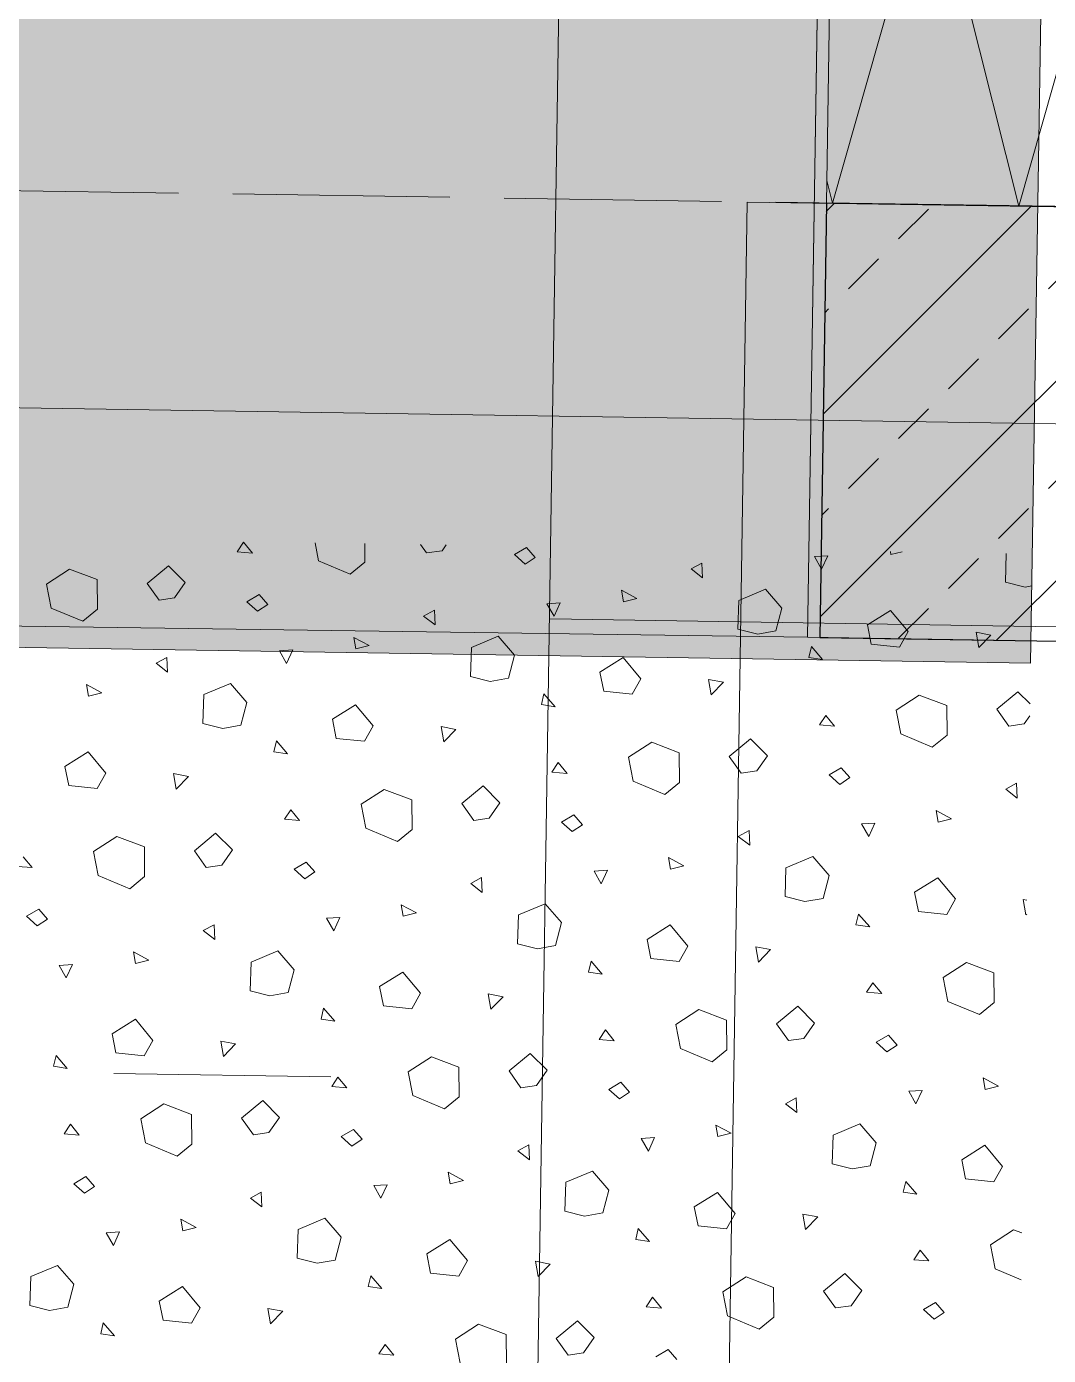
# Model space of a CAD drawing. Header units: metres. Extents: x -19025 to 34897, y -14024 to 26069.
# Drawn here: x -12190 to -11720, y 2129 to 2741 of the extents above; entities that cross this region are included whole.
import ezdxf
from ezdxf.enums import TextEntityAlignment as Align

# ---------------------------------------------------------------- set-up
doc = ezdxf.new("R2010")
doc.units = ezdxf.units.M
doc.header["$MEASUREMENT"] = 0
doc.linetypes.add('Strichlinie mittel', pattern=[0.15, 0.1, -0.05])
doc.linetypes.add('Untersicht', pattern=[0.125, 0.1, -0.025])
for name, color, linetype in [('110 Wand Aussen', 7, 'Continuous'), ('11__100 Achsraster', 7, 'Continuous'), ('140 Bruestung Attika', 7, 'Continuous'), ('212 Gefälle 2D', 7, 'Continuous'), ('220 Bodenaufbau', 7, 'Continuous'), ('310 Dachkonstruktion massiv', 7, 'Continuous'), ('930 Beschriftung Allgemein', 7, 'Continuous')]:
    doc.layers.add(name, color=color, linetype=linetype)
doc.styles.add('ERSTELLTER_STIL_4', font='arialbd.ttf')
doc.linetypes.add('Grenze Bezirk', pattern='A,0,[2,22HAUS116_412 STG1 _ 2.DG_IndexB_2026-08-161.Shx,S=0.001587,R=0,X=0,Y=0],-0.25,0', length=0.25)

# ---------------------------------------------------------------- blocks, each defined once
blk = doc.blocks.new('Decke_5_1', base_point=(-13.24432, 2.8969))
at = {"layer": '220 Bodenaufbau', "color": 7, "linetype": 'Untersicht', "lineweight": 13, "flags": 128}
blk.add_lwpolyline([(-13.24432, 2.8969), (-13.18205, 6.95643), (-14.51577, 6.97688), (-14.57804, 2.91736)], close=True, dxfattribs=at)
blk = doc.blocks.new('Linie_8_1', base_point=(-13.80172, 6.56014))
at = {"layer": '212 Gefälle 2D', "linetype": 'Continuous', "lineweight": 5, "true_color": 0xdd6f00}
blk.add_hatch(color=32, dxfattribs=at).paths.add_polyline_path([(-14.28118, 6.5675), (-14.1739, 6.50334), (-14.17199, 6.62833)])
at = {"layer": '212 Gefälle 2D', "color": 32, "linetype": 'Continuous', "lineweight": 5, "true_color": 0xdd6f00}
for p, q in [((-14.28118, 6.5675), (-14.17199, 6.62833)), ((-14.17199, 6.62833), (-14.1739, 6.50334)), ((-14.28118, 6.5675), (-14.1739, 6.50334))]:
    blk.add_line(p, q, dxfattribs=at)
at = {"layer": '212 Gefälle 2D', "color": 32, "linetype": 'Strichlinie mittel', "lineweight": 5, "true_color": 0xdd6f00}
blk.add_line((-13.80172, 6.56014), (-14.17294, 6.56584), dxfattribs=at)
blk = doc.blocks.new('Dachfläche_33_1', base_point=(-13.47847, 13.5382))
at = {"layer": '310 Dachkonstruktion massiv', "color": 7, "linetype": 'Continuous', "lineweight": 13, "flags": 128}
blk.add_lwpolyline([(-13.47847, 13.5382), (-13.5824, 6.76254), (-12.62475, 6.74786)], dxfattribs=at)
blk = doc.blocks.new('Dachfläche_36_1', base_point=(-13.5824, 6.76258))
at = {"layer": '310 Dachkonstruktion massiv', "color": 255, "linetype": 'Continuous', "lineweight": 13, "flags": 128}
blk.add_lwpolyline([(-15.12449, 6.78427), (-13.5824, 6.76258), (-13.47847, 13.5382), (-15.02053, 13.56185)], close=True, dxfattribs=at)
blk = doc.blocks.new('*X767')
at = {"layer": '930 Beschriftung Allgemein', "color": 254, "linetype": 'Continuous', "lineweight": 9, "true_color": 0xd4d4d4}
for p, q in [((-13.84483, 6.80188), (-13.84195, 6.80627)), ((-13.84195, 6.80627), (-13.83787, 6.80128)), ((-13.80906, 6.80603), (-13.80742, 6.79771)), ((-13.7861, 6.79714), (-13.78618, 6.80567)), ((-13.76053, 6.80528), (-13.75775, 6.80136)), ((-13.75063, 6.80239), (-13.74873, 6.8051)), ((-13.71171, 6.80386), (-13.71729, 6.80059)), ((-13.70771, 6.79932), (-13.71171, 6.80386)), ((-13.83787, 6.80128), (-13.84483, 6.80188)), ((-13.80742, 6.79771), (-13.79288, 6.7916)), ((-13.79288, 6.7916), (-13.7861, 6.79714)), ((-13.75775, 6.80136), (-13.75063, 6.80239)), ((-13.71729, 6.80059), (-13.71241, 6.79621)), ((-13.71241, 6.79621), (-13.70771, 6.79932)), ((-13.57314, 6.8001), (-13.57923, 6.79971)), ((-13.57923, 6.79971), (-13.57593, 6.7939)), ((-13.57593, 6.7939), (-13.57314, 6.8001)), ((-13.54428, 6.80196), (-13.54403, 6.80058)), ((-13.54403, 6.80058), (-13.53885, 6.80188)), ((-13.49094, 6.80115), (-13.49132, 6.78795)), ((-13.92205, 6.79393), (-13.9327, 6.78703)), ((-13.90933, 6.7891), (-13.92205, 6.79393)), ((-13.87657, 6.79547), (-13.88632, 6.78736)), ((-13.86881, 6.78771), (-13.87657, 6.79547)), ((-13.636, 6.79399), (-13.631, 6.7967)), ((-13.63071, 6.7899), (-13.636, 6.79399)), ((-13.631, 6.7967), (-13.63071, 6.7899)), ((-13.9327, 6.78703), (-13.93052, 6.77601)), ((-13.9092, 6.77543), (-13.90933, 6.7891)), ((-13.88632, 6.78736), (-13.88085, 6.77965)), ((-13.87373, 6.78068), (-13.86881, 6.78771)), ((-13.49132, 6.78795), (-13.48225, 6.78567)), ((-13.48225, 6.78567), (-13.4792, 6.7862)), ((-13.88085, 6.77965), (-13.87373, 6.78068)), ((-13.83481, 6.78216), (-13.8404, 6.77889)), ((-13.8404, 6.77889), (-13.83551, 6.7745)), ((-13.83081, 6.77761), (-13.83481, 6.78216)), ((-13.66807, 6.78418), (-13.66713, 6.77887)), ((-13.66102, 6.78041), (-13.66807, 6.78418)), ((-13.66713, 6.77887), (-13.66102, 6.78041)), ((-13.61403, 6.77954), (-13.61443, 6.76624)), ((-13.60171, 6.78468), (-13.61403, 6.77954)), ((-13.59423, 6.77596), (-13.60171, 6.78468)), ((-13.93052, 6.77601), (-13.91599, 6.7699)), ((-13.91599, 6.7699), (-13.9092, 6.77543)), ((-13.83551, 6.7745), (-13.83081, 6.77761)), ((-13.7591, 6.77228), (-13.7541, 6.77499)), ((-13.7541, 6.77499), (-13.75381, 6.7682)), ((-13.69624, 6.77839), (-13.70233, 6.778)), ((-13.70233, 6.778), (-13.69903, 6.7722)), ((-13.69903, 6.7722), (-13.69624, 6.77839)), ((-13.59694, 6.76544), (-13.59423, 6.77596)), ((-13.55485, 6.76823), (-13.54417, 6.7749)), ((-13.54417, 6.7749), (-13.53606, 6.76515)), ((-13.75381, 6.7682), (-13.7591, 6.77228)), ((-13.55307, 6.75941), (-13.55485, 6.76823)), ((-13.79117, 6.76248), (-13.79023, 6.75717)), ((-13.78412, 6.7587), (-13.79117, 6.76248)), ((-13.72481, 6.76298), (-13.73713, 6.75784)), ((-13.71734, 6.75425), (-13.72481, 6.76298)), ((-13.61443, 6.76624), (-13.60535, 6.76396)), ((-13.60535, 6.76396), (-13.59694, 6.76544)), ((-13.53606, 6.76515), (-13.54005, 6.75806)), ((-13.50488, 6.76487), (-13.49803, 6.76356)), ((-13.50363, 6.75779), (-13.50488, 6.76487)), ((-13.49803, 6.76356), (-13.50363, 6.75779)), ((-13.81934, 6.75669), (-13.82544, 6.7563)), ((-13.82544, 6.7563), (-13.82213, 6.75049)), ((-13.82213, 6.75049), (-13.81934, 6.75669)), ((-13.79023, 6.75717), (-13.78412, 6.7587)), ((-13.73713, 6.75784), (-13.73753, 6.74453)), ((-13.72004, 6.74374), (-13.71734, 6.75425)), ((-13.58064, 6.75823), (-13.58181, 6.75323)), ((-13.57549, 6.7523), (-13.58064, 6.75823)), ((-13.54005, 6.75806), (-13.55307, 6.75941)), ((-13.8822, 6.75058), (-13.8772, 6.75329)), ((-13.87691, 6.74649), (-13.8822, 6.75058)), ((-13.8772, 6.75329), (-13.87691, 6.74649)), ((-13.67795, 6.74652), (-13.66727, 6.7532)), ((-13.66727, 6.7532), (-13.65916, 6.74345)), ((-13.58181, 6.75323), (-13.57549, 6.7523)), ((-13.73753, 6.74453), (-13.72845, 6.74225)), ((-13.72845, 6.74225), (-13.72004, 6.74374)), ((-13.67617, 6.73771), (-13.67795, 6.74652)), ((-13.65916, 6.74345), (-13.66316, 6.73635)), ((-13.62798, 6.74316), (-13.62113, 6.74186)), ((-13.62673, 6.73608), (-13.62798, 6.74316)), ((-13.91427, 6.74077), (-13.91334, 6.73546)), ((-13.90722, 6.737), (-13.91427, 6.74077)), ((-13.91334, 6.73546), (-13.90722, 6.737)), ((-13.86024, 6.73613), (-13.86063, 6.72283)), ((-13.84791, 6.74127), (-13.86024, 6.73613)), ((-13.84044, 6.73255), (-13.84791, 6.74127)), ((-13.70374, 6.73653), (-13.70491, 6.73153)), ((-13.69859, 6.73059), (-13.70374, 6.73653)), ((-13.66316, 6.73635), (-13.67617, 6.73771)), ((-13.62113, 6.74186), (-13.62673, 6.73608)), ((-13.53104, 6.73595), (-13.54169, 6.72905)), ((-13.51832, 6.73111), (-13.53104, 6.73595)), ((-13.48556, 6.73749), (-13.49531, 6.72938)), ((-13.48003, 6.73196), (-13.48556, 6.73749)), ((-13.84315, 6.72203), (-13.84044, 6.73255)), ((-13.80106, 6.72481), (-13.79037, 6.73149)), ((-13.79037, 6.73149), (-13.78226, 6.72174)), ((-13.70491, 6.73153), (-13.69859, 6.73059)), ((-13.51819, 6.71745), (-13.51832, 6.73111)), ((-13.79927, 6.716), (-13.80106, 6.72481)), ((-13.57692, 6.72219), (-13.57404, 6.72658)), ((-13.57404, 6.72658), (-13.56997, 6.72159)), ((-13.54169, 6.72905), (-13.53952, 6.71802)), ((-13.49531, 6.72938), (-13.48984, 6.72167)), ((-13.48272, 6.7227), (-13.48012, 6.72642)), ((-13.86063, 6.72283), (-13.85156, 6.72055)), ((-13.85156, 6.72055), (-13.84315, 6.72203)), ((-13.78226, 6.72174), (-13.78626, 6.71465)), ((-13.75108, 6.72145), (-13.74423, 6.72015)), ((-13.74983, 6.71437), (-13.75108, 6.72145)), ((-13.74423, 6.72015), (-13.74983, 6.71437)), ((-13.56997, 6.72159), (-13.57692, 6.72219)), ((-13.53952, 6.71802), (-13.52498, 6.71192)), ((-13.48984, 6.72167), (-13.48272, 6.7227)), ((-13.82684, 6.71482), (-13.82801, 6.70982)), ((-13.82169, 6.70888), (-13.82684, 6.71482)), ((-13.78626, 6.71465), (-13.79927, 6.716)), ((-13.65414, 6.71424), (-13.66479, 6.70734)), ((-13.64142, 6.70941), (-13.65414, 6.71424)), ((-13.60866, 6.71578), (-13.61841, 6.70767)), ((-13.6009, 6.70802), (-13.60866, 6.71578)), ((-13.52498, 6.71192), (-13.51819, 6.71745)), ((-13.92416, 6.70311), (-13.91347, 6.70978)), ((-13.91347, 6.70978), (-13.90536, 6.70003)), ((-13.82801, 6.70982), (-13.82169, 6.70888)), ((-13.66479, 6.70734), (-13.66262, 6.69632)), ((-13.64129, 6.69574), (-13.64142, 6.70941)), ((-13.61841, 6.70767), (-13.61294, 6.69997)), ((-13.60582, 6.70099), (-13.6009, 6.70802)), ((-13.92237, 6.6943), (-13.92416, 6.70311)), ((-13.90536, 6.70003), (-13.90936, 6.69294)), ((-13.87418, 6.69975), (-13.86733, 6.69845)), ((-13.87293, 6.69267), (-13.87418, 6.69975)), ((-13.70002, 6.70049), (-13.69714, 6.70487)), ((-13.69307, 6.69989), (-13.70002, 6.70049)), ((-13.69714, 6.70487), (-13.69307, 6.69989)), ((-13.61294, 6.69997), (-13.60582, 6.70099)), ((-13.5669, 6.70247), (-13.57249, 6.6992)), ((-13.57249, 6.6992), (-13.56761, 6.69481)), ((-13.56291, 6.69792), (-13.5669, 6.70247)), ((-13.90936, 6.69294), (-13.92237, 6.6943)), ((-13.86733, 6.69845), (-13.87293, 6.69267)), ((-13.73176, 6.69407), (-13.74151, 6.68597)), ((-13.724, 6.68632), (-13.73176, 6.69407)), ((-13.66262, 6.69632), (-13.64808, 6.69021)), ((-13.64808, 6.69021), (-13.64129, 6.69574)), ((-13.56761, 6.69481), (-13.56291, 6.69792)), ((-13.49119, 6.6926), (-13.48619, 6.6953)), ((-13.48619, 6.6953), (-13.48591, 6.68851)), ((-13.77724, 6.69253), (-13.78789, 6.68564)), ((-13.76452, 6.6877), (-13.77724, 6.69253)), ((-13.7644, 6.67403), (-13.76452, 6.6877)), ((-13.48591, 6.68851), (-13.49119, 6.6926)), ((-13.82312, 6.67878), (-13.82024, 6.68317)), ((-13.82024, 6.68317), (-13.81617, 6.67818)), ((-13.78789, 6.68564), (-13.78572, 6.67461)), ((-13.74151, 6.68597), (-13.73604, 6.67826)), ((-13.72892, 6.67929), (-13.724, 6.68632)), ((-13.69, 6.68076), (-13.69559, 6.67749)), ((-13.68601, 6.67622), (-13.69, 6.68076)), ((-13.52326, 6.68279), (-13.52233, 6.67748)), ((-13.51621, 6.67901), (-13.52326, 6.68279)), ((-13.81617, 6.67818), (-13.82312, 6.67878)), ((-13.73604, 6.67826), (-13.72892, 6.67929)), ((-13.69559, 6.67749), (-13.69071, 6.67311)), ((-13.69071, 6.67311), (-13.68601, 6.67622)), ((-13.55144, 6.677), (-13.55753, 6.67661)), ((-13.55753, 6.67661), (-13.55422, 6.6708)), ((-13.55422, 6.6708), (-13.55144, 6.677)), ((-13.52233, 6.67748), (-13.51621, 6.67901)), ((-13.90034, 6.67083), (-13.91099, 6.66393)), ((-13.88762, 6.666), (-13.90034, 6.67083)), ((-13.85486, 6.67237), (-13.86461, 6.66426)), ((-13.8471, 6.66461), (-13.85486, 6.67237)), ((-13.78572, 6.67461), (-13.77118, 6.6685)), ((-13.77118, 6.6685), (-13.7644, 6.67403)), ((-13.61429, 6.67089), (-13.60929, 6.6736)), ((-13.60901, 6.6668), (-13.61429, 6.67089)), ((-13.60929, 6.6736), (-13.60901, 6.6668)), ((-13.91099, 6.66393), (-13.90882, 6.6529)), ((-13.8875, 6.65233), (-13.88762, 6.666)), ((-13.86461, 6.66426), (-13.85915, 6.65655)), ((-13.85203, 6.65758), (-13.8471, 6.66461)), ((-13.93927, 6.65647), (-13.94622, 6.65707)), ((-13.94334, 6.66146), (-13.93927, 6.65647)), ((-13.85915, 6.65655), (-13.85203, 6.65758)), ((-13.8131, 6.65905), (-13.81869, 6.65579)), ((-13.80911, 6.65451), (-13.8131, 6.65905)), ((-13.64636, 6.66108), (-13.64543, 6.65577)), ((-13.63931, 6.65731), (-13.64636, 6.66108)), ((-13.64543, 6.65577), (-13.63931, 6.65731)), ((-13.59233, 6.65644), (-13.59272, 6.64314)), ((-13.58, 6.66158), (-13.59233, 6.65644)), ((-13.57253, 6.65286), (-13.58, 6.66158)), ((-13.90882, 6.6529), (-13.89428, 6.6468)), ((-13.89428, 6.6468), (-13.8875, 6.65233)), ((-13.81869, 6.65579), (-13.81381, 6.6514)), ((-13.81381, 6.6514), (-13.80911, 6.65451)), ((-13.73739, 6.64918), (-13.73239, 6.65189)), ((-13.73239, 6.65189), (-13.73211, 6.6451)), ((-13.67454, 6.65529), (-13.68063, 6.6549)), ((-13.68063, 6.6549), (-13.67732, 6.64909)), ((-13.67732, 6.64909), (-13.67454, 6.65529)), ((-13.57524, 6.64234), (-13.57253, 6.65286)), ((-13.53315, 6.64513), (-13.52246, 6.6518)), ((-13.52246, 6.6518), (-13.51435, 6.64205)), ((-13.73211, 6.6451), (-13.73739, 6.64918)), ((-13.53137, 6.63631), (-13.53315, 6.64513)), ((-13.76947, 6.63938), (-13.76853, 6.63407)), ((-13.76241, 6.6356), (-13.76947, 6.63938)), ((-13.7031, 6.63988), (-13.71543, 6.63474)), ((-13.69563, 6.63115), (-13.7031, 6.63988)), ((-13.59272, 6.64314), (-13.58365, 6.64086)), ((-13.58365, 6.64086), (-13.57524, 6.64234)), ((-13.51435, 6.64205), (-13.51835, 6.63496)), ((-13.48317, 6.64177), (-13.48142, 6.64143)), ((-13.48192, 6.63468), (-13.48317, 6.64177)), ((-13.93621, 6.63735), (-13.94179, 6.63408)), ((-13.94179, 6.63408), (-13.93691, 6.62969)), ((-13.93691, 6.62969), (-13.93221, 6.6328)), ((-13.93221, 6.6328), (-13.93621, 6.63735)), ((-13.79764, 6.63358), (-13.80373, 6.63319)), ((-13.80373, 6.63319), (-13.80042, 6.62739)), ((-13.80042, 6.62739), (-13.79764, 6.63358)), ((-13.76853, 6.63407), (-13.76241, 6.6356)), ((-13.71543, 6.63474), (-13.71582, 6.62143)), ((-13.55893, 6.63513), (-13.56011, 6.63013)), ((-13.55378, 6.62919), (-13.55893, 6.63513)), ((-13.51835, 6.63496), (-13.53137, 6.63631)), ((-13.48152, 6.6351), (-13.48192, 6.63468)), ((-13.86049, 6.62748), (-13.85549, 6.63018)), ((-13.85521, 6.62339), (-13.86049, 6.62748)), ((-13.85549, 6.63018), (-13.85521, 6.62339)), ((-13.69834, 6.62064), (-13.69563, 6.63115)), ((-13.65625, 6.62342), (-13.64556, 6.6301)), ((-13.64556, 6.6301), (-13.63745, 6.62035)), ((-13.56011, 6.63013), (-13.55378, 6.62919)), ((-13.71582, 6.62143), (-13.70675, 6.61915)), ((-13.70675, 6.61915), (-13.69834, 6.62064)), ((-13.65447, 6.61461), (-13.65625, 6.62342)), ((-13.63745, 6.62035), (-13.64145, 6.61325)), ((-13.60627, 6.62006), (-13.59942, 6.61876)), ((-13.60502, 6.61298), (-13.60627, 6.62006)), ((-13.89257, 6.61767), (-13.89163, 6.61236)), ((-13.88551, 6.6139), (-13.89257, 6.61767)), ((-13.89163, 6.61236), (-13.88551, 6.6139)), ((-13.8262, 6.61817), (-13.83853, 6.61303)), ((-13.81873, 6.60945), (-13.8262, 6.61817)), ((-13.64145, 6.61325), (-13.65447, 6.61461)), ((-13.59942, 6.61876), (-13.60502, 6.61298)), ((-13.92074, 6.61188), (-13.92683, 6.61149)), ((-13.92683, 6.61149), (-13.92353, 6.60568)), ((-13.92353, 6.60568), (-13.92074, 6.61188)), ((-13.83853, 6.61303), (-13.83892, 6.59973)), ((-13.82144, 6.59893), (-13.81873, 6.60945)), ((-13.77935, 6.60171), (-13.76866, 6.60839)), ((-13.76866, 6.60839), (-13.76055, 6.59864)), ((-13.68204, 6.61343), (-13.68321, 6.60843)), ((-13.68321, 6.60843), (-13.67688, 6.60749)), ((-13.67688, 6.60749), (-13.68204, 6.61343)), ((-13.50933, 6.61284), (-13.51998, 6.60595)), ((-13.49662, 6.60801), (-13.50933, 6.61284)), ((-13.49649, 6.59435), (-13.49662, 6.60801)), ((-13.77757, 6.5929), (-13.77935, 6.60171)), ((-13.55521, 6.59909), (-13.55233, 6.60348)), ((-13.55233, 6.60348), (-13.54826, 6.59849)), ((-13.51998, 6.60595), (-13.51781, 6.59492)), ((-13.83892, 6.59973), (-13.82985, 6.59745)), ((-13.82985, 6.59745), (-13.82144, 6.59893)), ((-13.76055, 6.59864), (-13.76455, 6.59155)), ((-13.72937, 6.59835), (-13.72253, 6.59705)), ((-13.72812, 6.59127), (-13.72937, 6.59835)), ((-13.72253, 6.59705), (-13.72812, 6.59127)), ((-13.54826, 6.59849), (-13.55521, 6.59909)), ((-13.80514, 6.59172), (-13.80631, 6.58672)), ((-13.79998, 6.58578), (-13.80514, 6.59172)), ((-13.76455, 6.59155), (-13.77757, 6.5929)), ((-13.63243, 6.59114), (-13.64308, 6.58424)), ((-13.61972, 6.58631), (-13.63243, 6.59114)), ((-13.58695, 6.59268), (-13.5967, 6.58457)), ((-13.5792, 6.58492), (-13.58695, 6.59268)), ((-13.51781, 6.59492), (-13.50327, 6.58881)), ((-13.50327, 6.58881), (-13.49649, 6.59435)), ((-13.90245, 6.58001), (-13.89176, 6.58668)), ((-13.89176, 6.58668), (-13.88365, 6.57693)), ((-13.80631, 6.58672), (-13.79998, 6.58578)), ((-13.64308, 6.58424), (-13.64091, 6.57322)), ((-13.61959, 6.57264), (-13.61972, 6.58631)), ((-13.5967, 6.58457), (-13.59124, 6.57686)), ((-13.58412, 6.57789), (-13.5792, 6.58492)), ((-13.90067, 6.57119), (-13.90245, 6.58001)), ((-13.88365, 6.57693), (-13.88765, 6.56984)), ((-13.67831, 6.57739), (-13.67543, 6.58177)), ((-13.67136, 6.57679), (-13.67831, 6.57739)), ((-13.67543, 6.58177), (-13.67136, 6.57679)), ((-13.59124, 6.57686), (-13.58412, 6.57789)), ((-13.5452, 6.57937), (-13.55078, 6.5761)), ((-13.5412, 6.57482), (-13.5452, 6.57937)), ((-13.88765, 6.56984), (-13.90067, 6.57119)), ((-13.85247, 6.57665), (-13.84563, 6.57535)), ((-13.85122, 6.56957), (-13.85247, 6.57665)), ((-13.84563, 6.57535), (-13.85122, 6.56957)), ((-13.71005, 6.57097), (-13.7198, 6.56287)), ((-13.7023, 6.56321), (-13.71005, 6.57097)), ((-13.64091, 6.57322), (-13.62637, 6.56711)), ((-13.62637, 6.56711), (-13.61959, 6.57264)), ((-13.55078, 6.5761), (-13.5459, 6.57171)), ((-13.5459, 6.57171), (-13.5412, 6.57482)), ((-13.92824, 6.57001), (-13.92941, 6.56501)), ((-13.92941, 6.56501), (-13.92308, 6.56408)), ((-13.92308, 6.56408), (-13.92824, 6.57001)), ((-13.75553, 6.56943), (-13.76618, 6.56253)), ((-13.74282, 6.5646), (-13.75553, 6.56943)), ((-13.74269, 6.55093), (-13.74282, 6.5646)), ((-13.80141, 6.55568), (-13.79854, 6.56007)), ((-13.79854, 6.56007), (-13.79446, 6.55508)), ((-13.76618, 6.56253), (-13.76401, 6.55151)), ((-13.7198, 6.56287), (-13.71434, 6.55516)), ((-13.70722, 6.55619), (-13.7023, 6.56321)), ((-13.50156, 6.55969), (-13.50062, 6.55438)), ((-13.4945, 6.55591), (-13.50156, 6.55969)), ((-13.79446, 6.55508), (-13.80141, 6.55568)), ((-13.71434, 6.55516), (-13.70722, 6.55619)), ((-13.6683, 6.55766), (-13.67388, 6.55439)), ((-13.67388, 6.55439), (-13.669, 6.55001)), ((-13.669, 6.55001), (-13.6643, 6.55312)), ((-13.6643, 6.55312), (-13.6683, 6.55766)), ((-13.52973, 6.5539), (-13.53582, 6.55351)), ((-13.53582, 6.55351), (-13.53252, 6.5477)), ((-13.53252, 6.5477), (-13.52973, 6.5539)), ((-13.50062, 6.55438), (-13.4945, 6.55591)), ((-13.87864, 6.54773), (-13.88928, 6.54083)), ((-13.86592, 6.5429), (-13.87864, 6.54773)), ((-13.83315, 6.54927), (-13.84291, 6.54116)), ((-13.8254, 6.54151), (-13.83315, 6.54927)), ((-13.76401, 6.55151), (-13.74947, 6.5454)), ((-13.74947, 6.5454), (-13.74269, 6.55093)), ((-13.59259, 6.54779), (-13.58759, 6.5505)), ((-13.5873, 6.5437), (-13.59259, 6.54779)), ((-13.58759, 6.5505), (-13.5873, 6.5437)), ((-13.88928, 6.54083), (-13.88711, 6.5298)), ((-13.86579, 6.52923), (-13.86592, 6.5429)), ((-13.84291, 6.54116), (-13.83744, 6.53345)), ((-13.83032, 6.53448), (-13.8254, 6.54151)), ((-13.92451, 6.53397), (-13.92164, 6.53836)), ((-13.91756, 6.53337), (-13.92451, 6.53397)), ((-13.92164, 6.53836), (-13.91756, 6.53337)), ((-13.83744, 6.53345), (-13.83032, 6.53448)), ((-13.7914, 6.53595), (-13.79698, 6.53269)), ((-13.7874, 6.53141), (-13.7914, 6.53595)), ((-13.62466, 6.53798), (-13.62372, 6.53267)), ((-13.6176, 6.53421), (-13.62466, 6.53798)), ((-13.62372, 6.53267), (-13.6176, 6.53421)), ((-13.55829, 6.53848), (-13.57062, 6.53334)), ((-13.55082, 6.52976), (-13.55829, 6.53848)), ((-13.88711, 6.5298), (-13.87257, 6.5237)), ((-13.87257, 6.5237), (-13.86579, 6.52923)), ((-13.79698, 6.53269), (-13.7921, 6.5283)), ((-13.7921, 6.5283), (-13.7874, 6.53141)), ((-13.71569, 6.52608), (-13.71069, 6.52879)), ((-13.71069, 6.52879), (-13.7104, 6.52199)), ((-13.65283, 6.53219), (-13.65892, 6.5318)), ((-13.65892, 6.5318), (-13.65562, 6.52599)), ((-13.65562, 6.52599), (-13.65283, 6.53219)), ((-13.57062, 6.53334), (-13.57101, 6.52004)), ((-13.55353, 6.51924), (-13.55082, 6.52976)), ((-13.51144, 6.52202), (-13.50075, 6.5287)), ((-13.50075, 6.5287), (-13.49265, 6.51895)), ((-13.7104, 6.52199), (-13.71569, 6.52608)), ((-13.50966, 6.51321), (-13.51144, 6.52202)), ((-13.74776, 6.51628), (-13.74682, 6.51097)), ((-13.7407, 6.5125), (-13.74776, 6.51628)), ((-13.68139, 6.51677), (-13.69372, 6.51163)), ((-13.67392, 6.50805), (-13.68139, 6.51677)), ((-13.57101, 6.52004), (-13.56194, 6.51776)), ((-13.56194, 6.51776), (-13.55353, 6.51924)), ((-13.49265, 6.51895), (-13.49664, 6.51186)), ((-13.9145, 6.51425), (-13.92008, 6.51098)), ((-13.92008, 6.51098), (-13.9152, 6.50659)), ((-13.9152, 6.50659), (-13.9105, 6.5097)), ((-13.9105, 6.5097), (-13.9145, 6.51425)), ((-13.77593, 6.51048), (-13.78202, 6.51009)), ((-13.78202, 6.51009), (-13.77872, 6.50429)), ((-13.77872, 6.50429), (-13.77593, 6.51048)), ((-13.74682, 6.51097), (-13.7407, 6.5125)), ((-13.69372, 6.51163), (-13.69411, 6.49833)), ((-13.53723, 6.51203), (-13.5384, 6.50703)), ((-13.53207, 6.50609), (-13.53723, 6.51203)), ((-13.49664, 6.51186), (-13.50966, 6.51321)), ((-13.83879, 6.50438), (-13.83379, 6.50708)), ((-13.8335, 6.50029), (-13.83879, 6.50438)), ((-13.83379, 6.50708), (-13.8335, 6.50029)), ((-13.67663, 6.49754), (-13.67392, 6.50805)), ((-13.63454, 6.50032), (-13.62385, 6.50699)), ((-13.62385, 6.50699), (-13.61575, 6.49724)), ((-13.5384, 6.50703), (-13.53207, 6.50609)), ((-13.69411, 6.49833), (-13.68504, 6.49605)), ((-13.68504, 6.49605), (-13.67663, 6.49754)), ((-13.63276, 6.49151), (-13.63454, 6.50032)), ((-13.61575, 6.49724), (-13.61974, 6.49015)), ((-13.87086, 6.49457), (-13.86992, 6.48926)), ((-13.86381, 6.49079), (-13.87086, 6.49457)), ((-13.8045, 6.49507), (-13.81682, 6.48993)), ((-13.79702, 6.48635), (-13.8045, 6.49507)), ((-13.61974, 6.49015), (-13.63276, 6.49151)), ((-13.58457, 6.49696), (-13.57772, 6.49566)), ((-13.58332, 6.48988), (-13.58457, 6.49696)), ((-13.57772, 6.49566), (-13.58332, 6.48988)), ((-13.89903, 6.48878), (-13.90512, 6.48839)), ((-13.90512, 6.48839), (-13.90182, 6.48258)), ((-13.90182, 6.48258), (-13.89903, 6.48878)), ((-13.86992, 6.48926), (-13.86381, 6.49079)), ((-13.81682, 6.48993), (-13.81722, 6.47663)), ((-13.79973, 6.47583), (-13.79702, 6.48635)), ((-13.75764, 6.47861), (-13.74696, 6.48529)), ((-13.74696, 6.48529), (-13.73885, 6.47554)), ((-13.66033, 6.49032), (-13.6615, 6.48533)), ((-13.6615, 6.48533), (-13.65518, 6.48439)), ((-13.65518, 6.48439), (-13.66033, 6.49032)), ((-13.48763, 6.48974), (-13.49828, 6.48285)), ((-13.48377, 6.48828), (-13.48763, 6.48974)), ((-13.53351, 6.47599), (-13.53063, 6.48038)), ((-13.53063, 6.48038), (-13.52655, 6.47539)), ((-13.49828, 6.48285), (-13.4961, 6.47182)), ((-13.9276, 6.47336), (-13.93992, 6.46822)), ((-13.92013, 6.46464), (-13.9276, 6.47336)), ((-13.81722, 6.47663), (-13.80814, 6.47435)), ((-13.80814, 6.47435), (-13.79973, 6.47583)), ((-13.75586, 6.4698), (-13.75764, 6.47861)), ((-13.73885, 6.47554), (-13.74284, 6.46844)), ((-13.70767, 6.47525), (-13.70082, 6.47395)), ((-13.70642, 6.46817), (-13.70767, 6.47525)), ((-13.70082, 6.47395), (-13.70642, 6.46817)), ((-13.52655, 6.47539), (-13.53351, 6.47599)), ((-13.93992, 6.46822), (-13.94032, 6.45492)), ((-13.78343, 6.46862), (-13.7846, 6.46362)), ((-13.77828, 6.46268), (-13.78343, 6.46862)), ((-13.74284, 6.46844), (-13.75586, 6.4698)), ((-13.61073, 6.46804), (-13.62138, 6.46114)), ((-13.59801, 6.46321), (-13.61073, 6.46804)), ((-13.56525, 6.46958), (-13.575, 6.46147)), ((-13.55749, 6.46182), (-13.56525, 6.46958)), ((-13.4961, 6.47182), (-13.4841, 6.46678)), ((-13.92283, 6.45412), (-13.92013, 6.46464)), ((-13.88074, 6.45691), (-13.87006, 6.46358)), ((-13.87006, 6.46358), (-13.86195, 6.45383)), ((-13.7846, 6.46362), (-13.77828, 6.46268)), ((-13.62138, 6.46114), (-13.6192, 6.45011)), ((-13.59788, 6.44954), (-13.59801, 6.46321)), ((-13.575, 6.46147), (-13.56953, 6.45376)), ((-13.56241, 6.45479), (-13.55749, 6.46182)), ((-13.94032, 6.45492), (-13.93124, 6.45264)), ((-13.87896, 6.44809), (-13.88074, 6.45691)), ((-13.65661, 6.45428), (-13.65373, 6.45867)), ((-13.65373, 6.45867), (-13.64966, 6.45368)), ((-13.56953, 6.45376), (-13.56241, 6.45479)), ((-13.52349, 6.45626), (-13.52908, 6.453)), ((-13.51949, 6.45172), (-13.52349, 6.45626)), ((-13.93124, 6.45264), (-13.92283, 6.45412)), ((-13.86195, 6.45383), (-13.86595, 6.44674)), ((-13.83077, 6.45355), (-13.82392, 6.45224)), ((-13.82952, 6.44647), (-13.83077, 6.45355)), ((-13.82392, 6.45224), (-13.82952, 6.44647)), ((-13.64966, 6.45368), (-13.65661, 6.45428)), ((-13.6192, 6.45011), (-13.60467, 6.44401)), ((-13.60467, 6.44401), (-13.59788, 6.44954)), ((-13.52908, 6.453), (-13.52419, 6.44861)), ((-13.52419, 6.44861), (-13.51949, 6.45172)), ((-13.90653, 6.44691), (-13.9077, 6.44191)), ((-13.90138, 6.44098), (-13.90653, 6.44691)), ((-13.86595, 6.44674), (-13.87896, 6.44809)), ((-13.73383, 6.44633), (-13.74448, 6.43943)), ((-13.72111, 6.4415), (-13.73383, 6.44633)), ((-13.68835, 6.44787), (-13.6981, 6.43976)), ((-13.68059, 6.44011), (-13.68835, 6.44787)), ((-13.9077, 6.44191), (-13.90138, 6.44098)), ((-13.77971, 6.43258), (-13.77683, 6.43696)), ((-13.77683, 6.43696), (-13.77276, 6.43198)), ((-13.74448, 6.43943), (-13.74231, 6.42841)), ((-13.72098, 6.42783), (-13.72111, 6.4415)), ((-13.6981, 6.43976), (-13.69263, 6.43206)), ((-13.68551, 6.43308), (-13.68059, 6.44011)), ((-13.77276, 6.43198), (-13.77971, 6.43258)), ((-13.69263, 6.43206), (-13.68551, 6.43308)), ((-13.64659, 6.43456), (-13.65218, 6.43129)), ((-13.6426, 6.43001), (-13.64659, 6.43456))]:
    blk.add_line(p, q, dxfattribs=at)
blk = doc.blocks.new('Schraffur_1_1', base_point=(4.69705, 0))
at = {"layer": '930 Beschriftung Allgemein', "color": 254, "linetype": 'Strichlinie mittel', "lineweight": 9, "true_color": 0xd4d4d4}
blk.add_blockref('*X767', (0, 0), dxfattribs=at)
blk = doc.blocks.new('*X818')
at = {"layer": '110 Wand Aussen', "color": 7, "linetype": 'Continuous', "lineweight": 5}
for p, q in [((-13.52562, 7.12172), (-13.57094, 6.96239)), ((-13.52562, 7.12172), (-13.48521, 6.96108)), ((-13.43989, 7.1204), (-13.48521, 6.96108)), ((-13.57356, 6.97277), (-13.57094, 6.96239))]:
    blk.add_line(p, q, dxfattribs=at)
blk = doc.blocks.new('Wand_175_1', base_point=(-13.57371, 6.96243))
at = {"layer": '110 Wand Aussen', "linetype": 'Continuous', "lineweight": 0, "true_color": 0x000000}
h = blk.add_hatch(dxfattribs=at)
h.set_pattern_fill('BETON__BEWEHRT_SN46_0001', color=18, style=0, pattern_type=2)
h.set_pattern_definition([(45, (0, 0), (-0.04596194, 0.04596194), [0.0195, -0.013]), (45, (-0.02298, 0.02298), (-0.04596194, 0.04596194), [0.065, 0])])
h.paths.add_polyline_path([(-12.24566, 6.94206), (-13.57371, 6.96243), (-13.57678, 6.76246), (-12.24873, 6.74209)])
at = {"layer": '110 Wand Aussen', "color": 7, "linetype": 'Continuous', "lineweight": 30}
blk.add_line((-12.24566, 6.94206), (-13.57371, 6.96243), dxfattribs=at)
at = {"layer": '110 Wand Aussen', "color": 7, "linetype": 'Continuous', "lineweight": 13, "flags": 128}
blk.add_lwpolyline([(-13.57126, 7.12242), (-13.57371, 6.96243)], dxfattribs=at)
at = {"layer": '110 Wand Aussen', "color": 7, "linetype": 'Continuous', "lineweight": 30, "flags": 128}
for points in [[(-13.57371, 6.96243), (-13.57678, 6.76246)], [(-13.57678, 6.76246), (-12.24873, 6.74209)]]:
    blk.add_lwpolyline(points, dxfattribs=at)
at = {"layer": '110 Wand Aussen', "color": 7, "lineweight": 30}
blk.add_blockref('*X818', (0, 0), dxfattribs=at)
blk = doc.blocks.new('Wand_186_1', base_point=(-14.62138, 6.9385))
at = {"layer": '140 Bruestung Attika', "linetype": 'Continuous', "lineweight": 13, "true_color": 0xebebeb}
blk.add_hatch(color=7, dxfattribs=at).paths.add_polyline_path([(-14.454, 6.76587), (-13.47976, 6.75067), (-13.47359, 7.14562), (-14.44795, 7.16082)])
at = {"layer": '140 Bruestung Attika', "color": 7, "linetype": 'Continuous', "lineweight": 13, "flags": 128}
for points in [[(-13.47976, 6.75067), (-13.47359, 7.14562)], [(-14.454, 6.76587), (-13.47976, 6.75067)]]:
    blk.add_lwpolyline(points, dxfattribs=at)
blk = doc.blocks.new('Dachfläche_83_1', base_point=(-13.67249, 2.90338))
at = {"layer": '310 Dachkonstruktion massiv', "color": 7, "linetype": 'Continuous', "lineweight": 13, "flags": 128}
blk.add_lwpolyline([(-12.9348, 6.95254), (-13.61022, 6.9629), (-13.67249, 2.90338)], dxfattribs=at)
blk = doc.blocks.new('*X949')
at = {"layer": '310 Dachkonstruktion massiv', "color": 8, "linetype": 'Continuous', "lineweight": 5}
for p, q in [((-13.6911, 6.77082), (-13.70115, 6.77097)), ((-13.70115, 6.77097), (-13.6911, 6.77082)), ((-13.19116, 6.76315), (-13.6911, 6.77082)), ((-13.6911, 6.77082), (-13.19116, 6.76315))]:
    blk.add_line(p, q, dxfattribs=at)
blk = doc.blocks.new('Dachfläche_84_1', base_point=(-13.69573, 7.12422))
at = {"layer": '310 Dachkonstruktion massiv', "color": 7, "linetype": 'Continuous', "lineweight": 13, "flags": 128}
blk.add_lwpolyline([(-13.02031, 7.11386), (-13.69573, 7.12422), (-13.76353, 2.70474)], dxfattribs=at)
at = {"layer": '310 Dachkonstruktion massiv', "color": 7, "linetype": 'Continuous', "lineweight": 13}
blk.add_blockref('*X949', (0, 0), dxfattribs=at)
blk = doc.blocks.new('Standard-Rastermarker_21')
at = {"layer": '11__100 Achsraster', "color": 8, "linetype": 'Grenze Bezirk', "lineweight": 5}
blk.add_line((1.02507, 0), (24.24554, 0), dxfattribs=at)
at = {"layer": '11__100 Achsraster', "color": 8, "lineweight": 5, "style": 'ERSTELLTER_STIL_4'}
blk.add_attdef('AC_MarkerText_1', text='', height=0.2, rotation=270.87881, dxfattribs=at).set_placement((-0.1043, -0.06855), align=Align.TOP_CENTER)

msp = doc.modelspace()

# ---------------------------------------------------------------- block references
at = {"layer": '110 Wand Aussen', "color": 7, "lineweight": 30, "xscale": 1000, "yscale": 1000, "zscale": 1000}
msp.add_blockref('Wand_175_1', (-11822.385, 2659.367), dxfattribs=at)
at = {"layer": '11__100 Achsraster', "color": 7, "linetype": 'Continuous', "lineweight": 18, "xscale": 999.9999999999995, "yscale": 999.9999999999995, "zscale": 999.9999999999995, "rotation": 359.1211930973007}
msp.add_blockref('Standard-Rastermarker_21', (-18510.935, 2661.952), dxfattribs=at)
at = {"layer": '140 Bruestung Attika', "color": 7, "lineweight": 30, "xscale": 1000, "yscale": 1000, "zscale": 1000}
msp.add_blockref('Wand_186_1', (-12870.047, 2635.432), dxfattribs=at)
at = {"layer": '212 Gefälle 2D', "color": 32, "linetype": 'Strichlinie mittel', "lineweight": 5, "true_color": 0xdd6f00, "xscale": 1000, "yscale": 1000, "zscale": 1000}
msp.add_blockref('Linie_8_1', (-12050.395, 2257.071), dxfattribs=at)
at = {"layer": '220 Bodenaufbau', "color": 7, "linetype": 'Untersicht', "lineweight": 13, "xscale": 1000, "yscale": 1000, "zscale": 1000}
msp.add_blockref('Decke_5_1', (-11492.988, -1406.164), dxfattribs=at)
at = {"layer": '310 Dachkonstruktion massiv', "color": 255, "linetype": 'Continuous', "lineweight": 13, "xscale": 1000, "yscale": 1000, "zscale": 1000}
msp.add_blockref('Dachfläche_36_1', (-11831.073, 2459.514), dxfattribs=at)
at = {"layer": '310 Dachkonstruktion massiv', "color": 7, "linetype": 'Continuous', "lineweight": 13, "xscale": 1000, "yscale": 1000, "zscale": 1000}
for name, p in [('Dachfläche_33_1', (-11727.14, 9235.132)), ('Dachfläche_84_1', (-11944.406, 2821.151)), ('Dachfläche_83_1', (-11921.164, -1399.692))]:
    msp.add_blockref(name, p, dxfattribs=at)
at = {"layer": '930 Beschriftung Allgemein', "color": 254, "linetype": 'Strichlinie mittel', "lineweight": 9, "true_color": 0xd4d4d4, "xscale": 1000, "yscale": 1000, "zscale": 1000}
msp.add_blockref('Schraffur_1_1', (6448.38, -4303.067), dxfattribs=at)

doc.saveas('drawing.dxf')
